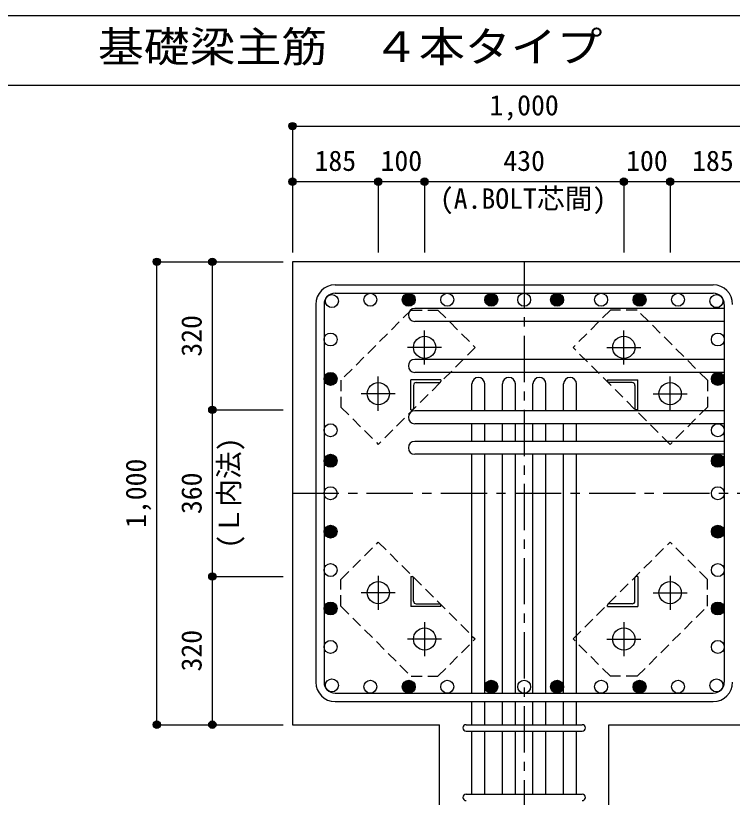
# Model space of a CAD drawing. Units: millimetres at full size, sheet at 1:20. Extents: x -3982 to 3969, y -2797 to 2801.
# Drawn here: x -729 to 818, y 1112 to 2801 of the extents above; entities that cross this region are included whole.
import ezdxf
from ezdxf.enums import TextEntityAlignment as Align

# ---------------------------------------------------------------- set-up
doc = ezdxf.new("R2010")
doc.units = ezdxf.units.MM
doc.header["$LTSCALE"] = 20
doc.header["$PDMODE"] = 32
doc.header["$PDSIZE"] = 10
doc.linetypes.add('CHAIN1', pattern=[8, 5, -1, 1, -1])
doc.linetypes.add('DASHED1', pattern=[1.8, 1.2, -0.6])
for name, color, linetype in [('6-1_躯体線', 2, 'Continuous'), ('6-2_A.Bolt_', 4, 'CHAIN1'), ('6-3_柱型主筋', 4, 'Continuous'), ('6-4_フープ', 7, 'Continuous'), ('6-5_梁主筋', 7, 'Continuous'), ('6-6_S.T.P.', 7, 'Continuous'), ('6-7_文字', 7, 'Continuous'), ('6-9_プレート', 4, 'DASHED1'), ('6-A', 4, 'Continuous'), ('6-D_寸法', 4, 'Continuous'), ('F-0_枠', 6, 'Continuous')]:
    doc.layers.add(name, color=color, linetype=linetype)
doc.styles.add('ＭＳ ゴシック', font='')
doc.styles.get('ＭＳ ゴシック').set_extended_font_data('MS Gothic')

msp = doc.modelspace()

# ---------------------------------------------------------------- linework, layer by layer
at = {"layer": '6-1_躯体線'}
for p, q in [((1268.29, 2269.12), (-131.71, 2269.12)), ((-131.71, 2269.12), (-131.71, 1269.12)), ((-131.71, 1269.12), (185.79, 1269.12)), ((185.79, 869.12), (185.79, 1269.12)), ((550.79, 1269.12), (868.29, 1269.12)), ((550.79, 869.12), (550.79, 1269.12))]:
    msp.add_line(p, q, dxfattribs=at)
at = {"layer": '6-2_A.Bolt_'}
for p, q in [((153.29, 2047.42), (153.29, 2120.92)), ((583.29, 2047.42), (583.29, 2120.92)), ((189.99, 2084.12), (116.49, 2084.12)), ((546.59, 2084.12), (620.09, 2084.12)), ((53.29, 1947.42), (53.29, 2020.92)), ((683.29, 1947.42), (683.29, 2020.92)), ((89.99, 1984.12), (16.49, 1984.12)), ((646.59, 1984.12), (720.09, 1984.12)), ((53.29, 1590.82), (53.29, 1517.32)), ((683.29, 1590.82), (683.29, 1517.32)), ((89.99, 1554.12), (16.49, 1554.12)), ((646.59, 1554.12), (720.09, 1554.12)), ((153.29, 1490.82), (153.29, 1417.32)), ((583.29, 1490.82), (583.29, 1417.32)), ((189.99, 1454.12), (116.49, 1454.12)), ((546.59, 1454.12), (620.09, 1454.12))]:
    msp.add_line(p, q, dxfattribs=at)
at = {"layer": '6-2_A.Bolt_', "color": 3, "linetype": 'Continuous'}
for centre in [(153.29, 2084.12), (583.29, 2084.12), (53.29, 1984.12), (683.29, 1984.12), (53.29, 1554.12), (683.29, 1554.12), (153.29, 1454.12), (583.29, 1454.12)]:
    msp.add_circle(centre, 24, dxfattribs=at)
at = {"layer": '6-3_柱型主筋', "color": 3}
for centre in [(-46.78, 2184.2), (-46.78, 2184.2), (36.23, 2187.12), (119.25, 2187.12), (202.26, 2187.12), (297.29, 2187.12), (368.29, 2187.12), (439.29, 2187.12), (534.32, 2187.12), (617.33, 2187.12), (700.35, 2187.12), (783.36, 2184.2), (-49.71, 2101.18), (786.29, 2101.18), (-49.71, 2016.12), (786.29, 2016.12), (-49.71, 1905.12), (786.29, 1905.12), (-49.71, 1839.12), (786.29, 1839.12), (-49.71, 1769.12), (786.29, 1769.12), (-49.71, 1686.11), (786.29, 1686.11), (-49.71, 1603.1), (786.29, 1603.1), (-49.71, 1520.08), (786.29, 1520.08), (-49.71, 1437.07), (786.29, 1437.07), (-46.78, 1354.05), (-46.78, 1354.05), (-46.78, 1354.05), (783.36, 1354.05), (36.23, 1351.12), (119.25, 1351.12), (202.26, 1351.12), (297.29, 1351.12), (368.29, 1351.12), (439.29, 1351.12), (534.32, 1351.12), (617.33, 1351.12), (700.35, 1351.12)]:
    msp.add_circle(centre, 14, dxfattribs=at)
at = {"layer": '6-3_柱型主筋'}
for centre, radius in [((119.25, 2187.12), 12.6), ((119.25, 2187.12), 11.2), ((119.25, 2187.12), 9.8), ((119.25, 2187.12), 8.4), ((297.29, 2187.12), 12.6), ((297.29, 2187.12), 11.2), ((297.29, 2187.12), 9.8), ((297.29, 2187.12), 8.4), ((439.29, 2187.12), 12.6), ((439.29, 2187.12), 11.2), ((439.29, 2187.12), 9.8), ((439.29, 2187.12), 8.4), ((617.33, 2187.12), 12.6), ((617.33, 2187.12), 11.2), ((617.33, 2187.12), 9.8), ((617.33, 2187.12), 8.4), ((119.25, 2187.12), 7), ((119.25, 2187.12), 5.6), ((119.25, 2187.12), 4.2), ((119.25, 2187.12), 2.8), ((119.25, 2187.12), 1.4), ((297.29, 2187.12), 7), ((297.29, 2187.12), 5.6), ((297.29, 2187.12), 4.2), ((297.29, 2187.12), 2.8), ((297.29, 2187.12), 1.4), ((439.29, 2187.12), 7), ((439.29, 2187.12), 5.6), ((439.29, 2187.12), 4.2), ((439.29, 2187.12), 2.8), ((439.29, 2187.12), 1.4), ((617.33, 2187.12), 7), ((617.33, 2187.12), 5.6), ((617.33, 2187.12), 4.2), ((617.33, 2187.12), 2.8), ((617.33, 2187.12), 1.4), ((-49.71, 2016.12), 12.6), ((-49.71, 2016.12), 11.2), ((786.29, 2016.12), 12.6), ((786.29, 2016.12), 11.2), ((-49.71, 2016.12), 9.8), ((-49.71, 2016.12), 8.4), ((-49.71, 2016.12), 7), ((-49.71, 2016.12), 5.6), ((-49.71, 2016.12), 4.2), ((-49.71, 2016.12), 2.8), ((-49.71, 2016.12), 1.4), ((786.29, 2016.12), 9.8), ((786.29, 2016.12), 8.4), ((786.29, 2016.12), 7), ((786.29, 2016.12), 5.6), ((786.29, 2016.12), 4.2), ((786.29, 2016.12), 2.8), ((786.29, 2016.12), 1.4), ((-49.71, 1839.12), 12.6), ((-49.71, 1839.12), 11.2), ((-49.71, 1839.12), 9.8), ((-49.71, 1839.12), 8.4), ((-49.71, 1839.12), 7), ((-49.71, 1839.12), 5.6), ((-49.71, 1839.12), 4.2), ((-49.71, 1839.12), 2.8), ((786.29, 1839.12), 12.6), ((786.29, 1839.12), 11.2), ((786.29, 1839.12), 9.8), ((786.29, 1839.12), 8.4), ((786.29, 1839.12), 7), ((786.29, 1839.12), 5.6), ((786.29, 1839.12), 4.2), ((786.29, 1839.12), 2.8), ((-49.71, 1839.12), 1.4), ((786.29, 1839.12), 1.4), ((-49.71, 1686.11), 12.6), ((-49.71, 1686.11), 11.2), ((-49.71, 1686.11), 9.8), ((-49.71, 1686.11), 8.4), ((-49.71, 1686.11), 7), ((-49.71, 1686.11), 5.6), ((-49.71, 1686.11), 4.2), ((-49.71, 1686.11), 2.8), ((786.29, 1686.11), 12.6), ((786.29, 1686.11), 11.2), ((786.29, 1686.11), 9.8), ((786.29, 1686.11), 8.4), ((786.29, 1686.11), 7), ((786.29, 1686.11), 5.6), ((786.29, 1686.11), 4.2), ((786.29, 1686.11), 2.8), ((-49.71, 1686.11), 1.4), ((786.29, 1686.11), 1.4), ((-49.71, 1520.08), 12.6), ((-49.71, 1520.08), 11.2), ((-49.71, 1520.08), 9.8), ((-49.71, 1520.08), 8.4), ((-49.71, 1520.08), 7), ((-49.71, 1520.08), 5.6), ((-49.71, 1520.08), 4.2), ((-49.71, 1520.08), 2.8), ((-49.71, 1520.08), 1.4), ((786.29, 1520.08), 12.6), ((786.29, 1520.08), 11.2), ((786.29, 1520.08), 9.8), ((786.29, 1520.08), 8.4), ((786.29, 1520.08), 7), ((786.29, 1520.08), 5.6), ((786.29, 1520.08), 4.2), ((786.29, 1520.08), 2.8), ((786.29, 1520.08), 1.4), ((119.25, 1351.12), 12.6), ((119.25, 1351.12), 11.2), ((119.25, 1351.12), 9.8), ((119.25, 1351.12), 8.4), ((119.25, 1351.12), 7), ((119.25, 1351.12), 5.6), ((119.25, 1351.12), 4.2), ((119.25, 1351.12), 2.8), ((119.25, 1351.12), 1.4), ((297.29, 1351.12), 12.6), ((297.29, 1351.12), 11.2), ((297.29, 1351.12), 9.8), ((297.29, 1351.12), 8.4), ((297.29, 1351.12), 7), ((297.29, 1351.12), 5.6), ((297.29, 1351.12), 4.2), ((297.29, 1351.12), 2.8), ((297.29, 1351.12), 1.4), ((439.29, 1351.12), 12.6), ((439.29, 1351.12), 11.2), ((439.29, 1351.12), 9.8), ((439.29, 1351.12), 8.4), ((439.29, 1351.12), 7), ((439.29, 1351.12), 5.6), ((439.29, 1351.12), 4.2), ((439.29, 1351.12), 2.8), ((439.29, 1351.12), 1.4), ((617.33, 1351.12), 12.6), ((617.33, 1351.12), 11.2), ((617.33, 1351.12), 9.8), ((617.33, 1351.12), 8.4), ((617.33, 1351.12), 7), ((617.33, 1351.12), 5.6), ((617.33, 1351.12), 4.2), ((617.33, 1351.12), 2.8), ((617.33, 1351.12), 1.4)]:
    msp.add_circle(centre, radius, dxfattribs=at)
at = {"layer": '6-4_フープ'}
for p, q in [((-39.71, 2219.12), (776.29, 2219.12)), ((-39.71, 2201.12), (776.29, 2201.12)), ((-81.71, 2177.12), (-81.71, 1361.12)), ((-63.71, 2177.12), (-63.71, 1361.12)), ((800.29, 2177.12), (800.29, 1361.12)), ((-39.71, 1337.12), (776.29, 1337.12)), ((-39.71, 1319.12), (776.29, 1319.12))]:
    msp.add_line(p, q, dxfattribs=at)
for centre, radius, start, end in [((-39.71, 2177.12), 42, 90, 180), ((776.29, 2177.12), 42, 0, 90), ((-39.71, 2177.12), 24, 90, 180), ((776.29, 2177.12), 24, 0, 90), ((-39.71, 1361.12), 42, 180, 270), ((-39.71, 1361.12), 24, 180, 270), ((776.29, 1361.12), 24, 270, 0), ((776.29, 1361.12), 42, 270, 0)]:
    msp.add_arc(centre, radius, start, end, dxfattribs=at)
at = {"layer": '6-5_梁主筋'}
for p, q in [((800.29, 2168.2), (132.29, 2168.2)), ((800.29, 2140.2), (132.29, 2140.2)), ((800.29, 2058.12), (132.29, 2058.12)), ((800.29, 2030.12), (132.29, 2030.12)), ((255.29, 1947.12), (255.29, 2005.12)), ((283.29, 1947.12), (283.29, 2005.12)), ((321.29, 1947.12), (321.29, 2005.12)), ((349.29, 1947.12), (349.29, 2005.12)), ((387.29, 1947.12), (387.29, 2005.12)), ((415.29, 1947.12), (415.29, 2005.12)), ((453.29, 1947.12), (453.29, 2005.12)), ((481.29, 1947.12), (481.29, 2005.12)), ((800.29, 1947.12), (132.29, 1947.12)), ((800.29, 1919.12), (132.29, 1919.12)), ((255.29, 1881.12), (255.29, 1919.12)), ((283.29, 1881.12), (283.29, 1919.12)), ((321.29, 1881.12), (321.29, 1919.12)), ((349.29, 1881.12), (349.29, 1919.12)), ((387.29, 1881.12), (387.29, 1919.12)), ((415.29, 1881.12), (415.29, 1919.12)), ((453.29, 1881.12), (453.29, 1919.12)), ((481.29, 1881.12), (481.29, 1919.12)), ((800.29, 1881.12), (132.29, 1881.12)), ((800.29, 1853.12), (132.29, 1853.12)), ((255.29, 1337.12), (255.29, 1853.12)), ((283.29, 1337.12), (283.29, 1853.12)), ((321.29, 1337.12), (321.29, 1853.12)), ((349.29, 1337.12), (349.29, 1853.12)), ((387.29, 1337.12), (387.29, 1853.12)), ((415.29, 1337.12), (415.29, 1853.12)), ((453.29, 1337.12), (453.29, 1853.12)), ((481.29, 1337.12), (481.29, 1853.12)), ((255.29, 1269.12), (255.29, 1319.12)), ((283.29, 1269.12), (283.29, 1319.12)), ((321.29, 1269.12), (321.29, 1319.12)), ((349.29, 1269.12), (349.29, 1319.12)), ((387.29, 1269.12), (387.29, 1319.12)), ((415.29, 1269.12), (415.29, 1319.12)), ((453.29, 1269.12), (453.29, 1319.12)), ((481.29, 1269.12), (481.29, 1319.12)), ((255.29, 1119.12), (255.29, 1255.12)), ((283.29, 1119.12), (283.29, 1255.12)), ((321.29, 1119.12), (321.29, 1255.12)), ((349.29, 1119.12), (349.29, 1255.12)), ((387.29, 1119.12), (387.29, 1255.12)), ((415.29, 1119.12), (415.29, 1255.12)), ((453.29, 1119.12), (453.29, 1255.12)), ((481.29, 1119.12), (481.29, 1255.12))]:
    msp.add_line(p, q, dxfattribs=at)
for centre, start, end in [((132.29, 2154.2), 90, 270), ((132.29, 2044.12), 90, 270), ((269.29, 2005.12), 0, 180), ((335.29, 2005.12), 0, 180), ((401.29, 2005.12), 0, 180), ((467.29, 2005.12), 0, 180), ((132.29, 1933.12), 90, 270), ((132.29, 1867.12), 90, 270)]:
    msp.add_arc(centre, 14, start, end, dxfattribs=at)
at = {"layer": '6-6_S.T.P.'}
for p, q in [((242.79, 1269.12), (493.79, 1269.12)), ((242.79, 1255.12), (493.79, 1255.12)), ((242.79, 1119.12), (493.79, 1119.12))]:
    msp.add_line(p, q, dxfattribs=at)
for centre, start, end in [((242.79, 1262.12), 90, 270), ((242.79, 1262.12), 90, 270), ((242.79, 1262.12), 90, 270), ((242.79, 1262.12), 90, 270), ((493.79, 1262.12), 270, 90), ((493.79, 1262.12), 270, 90), ((493.79, 1262.12), 270, 90), ((493.79, 1262.12), 270, 90), ((242.79, 1112.12), 90, 270), ((493.79, 1112.12), 270, 90)]:
    msp.add_arc(centre, 7, start, end, dxfattribs=at)
at = {"layer": '6-9_プレート'}
for p, q in [((124.15, 2164.59), (-27.17, 2013.26)), ((124.15, 2164.59), (182.13, 2164.59)), ((182.13, 2164.59), (262.74, 2083.98)), ((554.45, 2164.59), (473.84, 2083.98)), ((612.43, 2164.59), (554.45, 2164.59)), ((763.75, 2013.27), (612.43, 2164.59)), ((262.74, 2083.98), (53.44, 1874.67)), ((683.14, 1874.67), (473.84, 2083.98)), ((-27.17, 2013.26), (-27.17, 1955.28)), ((763.75, 2013.27), (763.75, 1955.28)), ((-27.17, 1955.28), (53.44, 1874.67)), ((763.75, 1955.28), (683.14, 1874.67)), ((-27.17, 1582.97), (53.44, 1663.58)), ((53.44, 1663.58), (262.74, 1454.27)), ((473.84, 1454.27), (683.14, 1663.58)), ((763.75, 1582.97), (683.14, 1663.58)), ((-27.17, 1524.98), (-27.17, 1582.97)), ((763.75, 1524.98), (763.75, 1582.97)), ((-27.17, 1524.98), (124.15, 1373.66)), ((612.43, 1373.66), (763.75, 1524.98)), ((182.13, 1373.66), (262.74, 1454.27)), ((554.45, 1373.66), (473.84, 1454.27)), ((124.15, 1373.66), (182.13, 1373.66)), ((612.43, 1373.66), (554.45, 1373.66))]:
    msp.add_line(p, q, dxfattribs=at)
at = {"layer": '6-A'}
for p, q in [((123.29, 1949.12), (123.29, 2014.12)), ((188.29, 2014.12), (123.29, 2014.12)), ((188.29, 2014.12), (188.29, 2011.12)), ((548.29, 2014.12), (548.29, 2011.12)), ((548.29, 2014.12), (613.29, 2014.12)), ((613.29, 1949.12), (613.29, 2014.12)), ((129.29, 2002.12), (129.29, 1952.12)), ((135.29, 2008.12), (185.29, 2008.12)), ((601.29, 2008.12), (551.29, 2008.12)), ((607.29, 2002.12), (607.29, 1952.12)), ((123.29, 1949.12), (126.29, 1949.12)), ((613.29, 1949.12), (610.29, 1949.12)), ((123.29, 1589.12), (126.29, 1589.12)), ((123.29, 1589.12), (123.29, 1524.12)), ((613.29, 1589.12), (610.29, 1589.12)), ((613.29, 1589.12), (613.29, 1524.12)), ((129.29, 1536.12), (129.29, 1586.12)), ((607.29, 1536.12), (607.29, 1586.12)), ((188.29, 1524.12), (123.29, 1524.12)), ((135.29, 1530.12), (185.29, 1530.12)), ((188.29, 1524.12), (188.29, 1527.12)), ((548.29, 1524.12), (548.29, 1527.12)), ((548.29, 1524.12), (613.29, 1524.12)), ((601.29, 1530.12), (551.29, 1530.12))]:
    msp.add_line(p, q, dxfattribs=at)
for centre, radius, start, end in [((185.29, 2011.12), 3, 270, 0), ((551.29, 2011.12), 3, 180, 270), ((135.29, 2002.12), 6, 90, 180), ((601.29, 2002.12), 6, 0, 90), ((126.29, 1952.12), 3, 270, 0), ((610.29, 1952.12), 3, 180, 270), ((126.29, 1586.12), 3, 0, 90), ((610.29, 1586.12), 3, 90, 180), ((135.29, 1536.12), 6, 180, 270), ((185.29, 1527.12), 3, 0, 90), ((551.29, 1527.12), 3, 90, 180), ((601.29, 1536.12), 6, 270, 0)]:
    msp.add_arc(centre, radius, start, end, dxfattribs=at)
at = {"layer": '6-D_寸法'}
for p, q in [((-131.71, 2562.15), (-131.71, 2442.15)), ((-131.71, 2562.15), (-131.71, 2442.15)), ((-131.71, 2562.15), (868.29, 2562.15)), ((-131.71, 2442.15), (-131.71, 2289.12)), ((-131.71, 2442.15), (-131.71, 2289.12)), ((-131.71, 2442.15), (53.29, 2442.15)), ((-131.71, 2442.15), (-131.71, 2289.12)), ((53.29, 2442.15), (53.29, 2289.12)), ((53.29, 2442.15), (153.29, 2442.15)), ((153.29, 2442.15), (153.29, 2289.12)), ((153.29, 2442.15), (583.29, 2442.15)), ((583.29, 2442.15), (583.29, 2289.12)), ((583.29, 2442.15), (683.29, 2442.15)), ((683.29, 2442.15), (683.29, 2289.12)), ((-424.74, 2269.12), (-304.74, 2269.12)), ((-424.74, 1269.12), (-424.74, 2269.12)), ((-304.74, 2269.12), (-151.71, 2269.12)), ((-304.74, 2269.12), (-151.71, 2269.12)), ((-304.74, 2269.12), (-151.71, 2269.12)), ((-304.74, 2269.12), (-151.71, 2269.12)), ((-304.74, 2269.12), (-151.71, 2269.12)), ((-304.74, 2269.12), (-151.71, 2269.12)), ((-304.74, 2269.12), (-151.71, 2269.12)), ((-304.74, 2269.12), (-151.71, 2269.12)), ((-304.74, 2269.12), (-151.71, 2269.12)), ((-304.74, 2269.12), (-151.71, 2269.12)), ((-304.74, 2269.12), (-151.71, 2269.12)), ((-304.74, 1589.12), (-304.74, 1949.12)), ((-304.74, 1949.12), (-151.71, 1949.12)), ((-304.74, 1269.12), (-304.74, 1589.12)), ((-304.74, 1589.12), (-151.71, 1589.12)), ((-424.74, 1269.12), (-304.74, 1269.12)), ((-424.74, 1269.12), (-304.74, 1269.12)), ((-424.74, 1269.12), (-304.74, 1269.12)), ((-304.74, 1269.12), (-151.71, 1269.12)), ((-304.74, 1269.12), (-151.71, 1269.12)), ((-304.74, 1269.12), (-151.71, 1269.12)), ((-304.74, 1269.12), (-151.71, 1269.12)), ((-304.74, 1269.12), (-151.71, 1269.12)), ((-304.74, 1269.12), (-151.71, 1269.12)), ((-304.74, 1269.12), (-151.71, 1269.12)), ((-304.74, 1269.12), (-151.71, 1269.12)), ((-304.74, 1269.12), (-151.71, 1269.12)), ((-304.74, 1269.12), (-151.71, 1269.12)), ((-304.74, 1269.12), (-151.71, 1269.12)), ((-304.74, 1269.12), (-151.71, 1269.12)), ((-304.74, 1269.12), (-151.71, 1269.12))]:
    msp.add_line(p, q, dxfattribs=at)
at = {"layer": '6-D_寸法', "linetype": 'CHAIN1'}
for p, q in [((368.29, 2269.12), (368.29, 869.12)), ((-131.71, 1769.12), (868.29, 1769.12))]:
    msp.add_line(p, q, dxfattribs=at)
at = {"layer": '6-D_寸法'}
for points in [[(683.29, 2442.15), (868.29, 2442.15), (868.29, 2289.12)], [(-304.74, 1949.12), (-304.74, 2269.12), (-151.71, 2269.12)]]:
    msp.add_lwpolyline(points, dxfattribs=at)
for centre, radius in [((-131.71, 2562.15), 8), ((-131.71, 2562.15), 7.2), ((-131.71, 2562.15), 6.4), ((-131.71, 2562.15), 5.6), ((-131.71, 2562.15), 4.8), ((-131.71, 2562.15), 4), ((-131.71, 2562.15), 3.2), ((-131.71, 2562.15), 2.4), ((-131.71, 2562.15), 1.6), ((-131.71, 2562.15), 0.8), ((-131.71, 2442.15), 8), ((-131.71, 2442.15), 7.2), ((-131.71, 2442.15), 6.4), ((53.29, 2442.15), 8), ((53.29, 2442.15), 7.2), ((53.29, 2442.15), 6.4), ((153.29, 2442.15), 8), ((153.29, 2442.15), 7.2), ((153.29, 2442.15), 6.4), ((583.29, 2442.15), 8), ((583.29, 2442.15), 7.2), ((583.29, 2442.15), 6.4), ((683.29, 2442.15), 8), ((683.29, 2442.15), 7.2), ((683.29, 2442.15), 6.4), ((-131.71, 2442.15), 5.6), ((-131.71, 2442.15), 4.8), ((-131.71, 2442.15), 4), ((-131.71, 2442.15), 3.2), ((-131.71, 2442.15), 2.4), ((-131.71, 2442.15), 1.6), ((-131.71, 2442.15), 0.8), ((53.29, 2442.15), 5.6), ((53.29, 2442.15), 4.8), ((53.29, 2442.15), 4), ((53.29, 2442.15), 3.2), ((53.29, 2442.15), 2.4), ((53.29, 2442.15), 1.6), ((53.29, 2442.15), 0.8), ((153.29, 2442.15), 5.6), ((153.29, 2442.15), 4.8), ((153.29, 2442.15), 4), ((153.29, 2442.15), 3.2), ((153.29, 2442.15), 2.4), ((153.29, 2442.15), 1.6), ((153.29, 2442.15), 0.8), ((583.29, 2442.15), 5.6), ((583.29, 2442.15), 4.8), ((583.29, 2442.15), 4), ((583.29, 2442.15), 3.2), ((583.29, 2442.15), 2.4), ((583.29, 2442.15), 1.6), ((583.29, 2442.15), 0.8), ((683.29, 2442.15), 5.6), ((683.29, 2442.15), 4.8), ((683.29, 2442.15), 4), ((683.29, 2442.15), 3.2), ((683.29, 2442.15), 2.4), ((683.29, 2442.15), 1.6), ((683.29, 2442.15), 0.8), ((-424.74, 2269.12), 8), ((-424.74, 2269.12), 7.2), ((-424.74, 2269.12), 6.4), ((-424.74, 2269.12), 5.6), ((-424.74, 2269.12), 4.8), ((-424.74, 2269.12), 4), ((-424.74, 2269.12), 3.2), ((-424.74, 2269.12), 2.4), ((-424.74, 2269.12), 1.6), ((-424.74, 2269.12), 0.8), ((-304.74, 2269.12), 8), ((-304.74, 2269.12), 7.2), ((-304.74, 2269.12), 6.4), ((-304.74, 2269.12), 5.6), ((-304.74, 2269.12), 4.8), ((-304.74, 2269.12), 4), ((-304.74, 2269.12), 3.2), ((-304.74, 2269.12), 2.4), ((-304.74, 2269.12), 1.6), ((-304.74, 2269.12), 0.8), ((-304.74, 1949.12), 8), ((-304.74, 1949.12), 7.2), ((-304.74, 1949.12), 6.4), ((-304.74, 1949.12), 5.6), ((-304.74, 1949.12), 4.8), ((-304.74, 1949.12), 4), ((-304.74, 1949.12), 3.2), ((-304.74, 1949.12), 2.4), ((-304.74, 1949.12), 1.6), ((-304.74, 1949.12), 0.8), ((-304.74, 1589.12), 8), ((-304.74, 1589.12), 7.2), ((-304.74, 1589.12), 6.4), ((-304.74, 1589.12), 5.6), ((-304.74, 1589.12), 4.8), ((-304.74, 1589.12), 4), ((-304.74, 1589.12), 3.2), ((-304.74, 1589.12), 2.4), ((-304.74, 1589.12), 1.6), ((-304.74, 1589.12), 0.8), ((-424.74, 1269.12), 8), ((-424.74, 1269.12), 7.2), ((-424.74, 1269.12), 6.4), ((-424.74, 1269.12), 5.6), ((-424.74, 1269.12), 4.8), ((-424.74, 1269.12), 4), ((-424.74, 1269.12), 3.2), ((-424.74, 1269.12), 2.4), ((-424.74, 1269.12), 1.6), ((-424.74, 1269.12), 0.8), ((-304.74, 1269.12), 8), ((-304.74, 1269.12), 7.2), ((-304.74, 1269.12), 6.4), ((-304.74, 1269.12), 5.6), ((-304.74, 1269.12), 4.8), ((-304.74, 1269.12), 4), ((-304.74, 1269.12), 3.2), ((-304.74, 1269.12), 2.4), ((-304.74, 1269.12), 1.6), ((-304.74, 1269.12), 0.8)]:
    msp.add_circle(centre, radius, dxfattribs=at)
at = {"layer": '6-D_寸法', "color": 7}
for p in [(-131.71, 2562.15), (-131.71, 2442.15), (53.29, 2442.15), (153.29, 2442.15), (583.29, 2442.15), (683.29, 2442.15), (-424.74, 2269.12), (-304.74, 2269.12), (-304.74, 1949.12), (-304.74, 1589.12), (-424.74, 1269.12), (-304.74, 1269.12)]:
    msp.add_point(p, dxfattribs=at)
at = {"layer": 'F-0_枠'}
msp.add_line((-3981.92, 2800.77), (3969.4, 2800.77), dxfattribs=at)
at = {"layer": 'F-0_枠', "color": 2}
msp.add_line((-3981.92, 2650.77), (2482.4, 2650.77), dxfattribs=at)

# ---------------------------------------------------------------- texts
at = {"layer": '6-7_文字', "color": 2, "style": 'ＭＳ ゴシック', "width": 1.1}
msp.add_text('\u3000\u3000基礎梁主筋\u3000４本タイプ', height=65.98, dxfattribs=at).set_placement((-749.76, 2680.77), align=Align.BOTTOM_LEFT)
at = {"layer": '6-7_文字', "color": 4, "style": 'ＭＳ ゴシック'}
msp.add_text('(A.BOLT芯間)', height=43.99, dxfattribs=at).set_placement((186.25, 2370.42), align=Align.BOTTOM_LEFT)
at = {"layer": '6-D_寸法', "style": 'ＭＳ ゴシック'}
for s, p in [('1,000', (293.29, 2572.15)), ('185', (-84.21, 2452.15)), ('100', (58.29, 2452.15)), ('430', (323.29, 2452.15)), ('100', (588.29, 2452.15)), ('185', (730.79, 2452.15))]:
    msp.add_text(s, height=43.99, dxfattribs=at).set_placement(p, align=Align.BOTTOM_LEFT)
for s, p in [('320', (-314.74, 2064.12)), ('(Ｌ内法)', (-233.88, 1649.67)), ('1,000', (-434.74, 1694.12)), ('360', (-314.74, 1724.12)), ('320', (-314.74, 1384.12))]:
    msp.add_text(s, height=43.99, rotation=90, dxfattribs=at).set_placement(p, align=Align.BOTTOM_LEFT)

doc.saveas('drawing.dxf')
